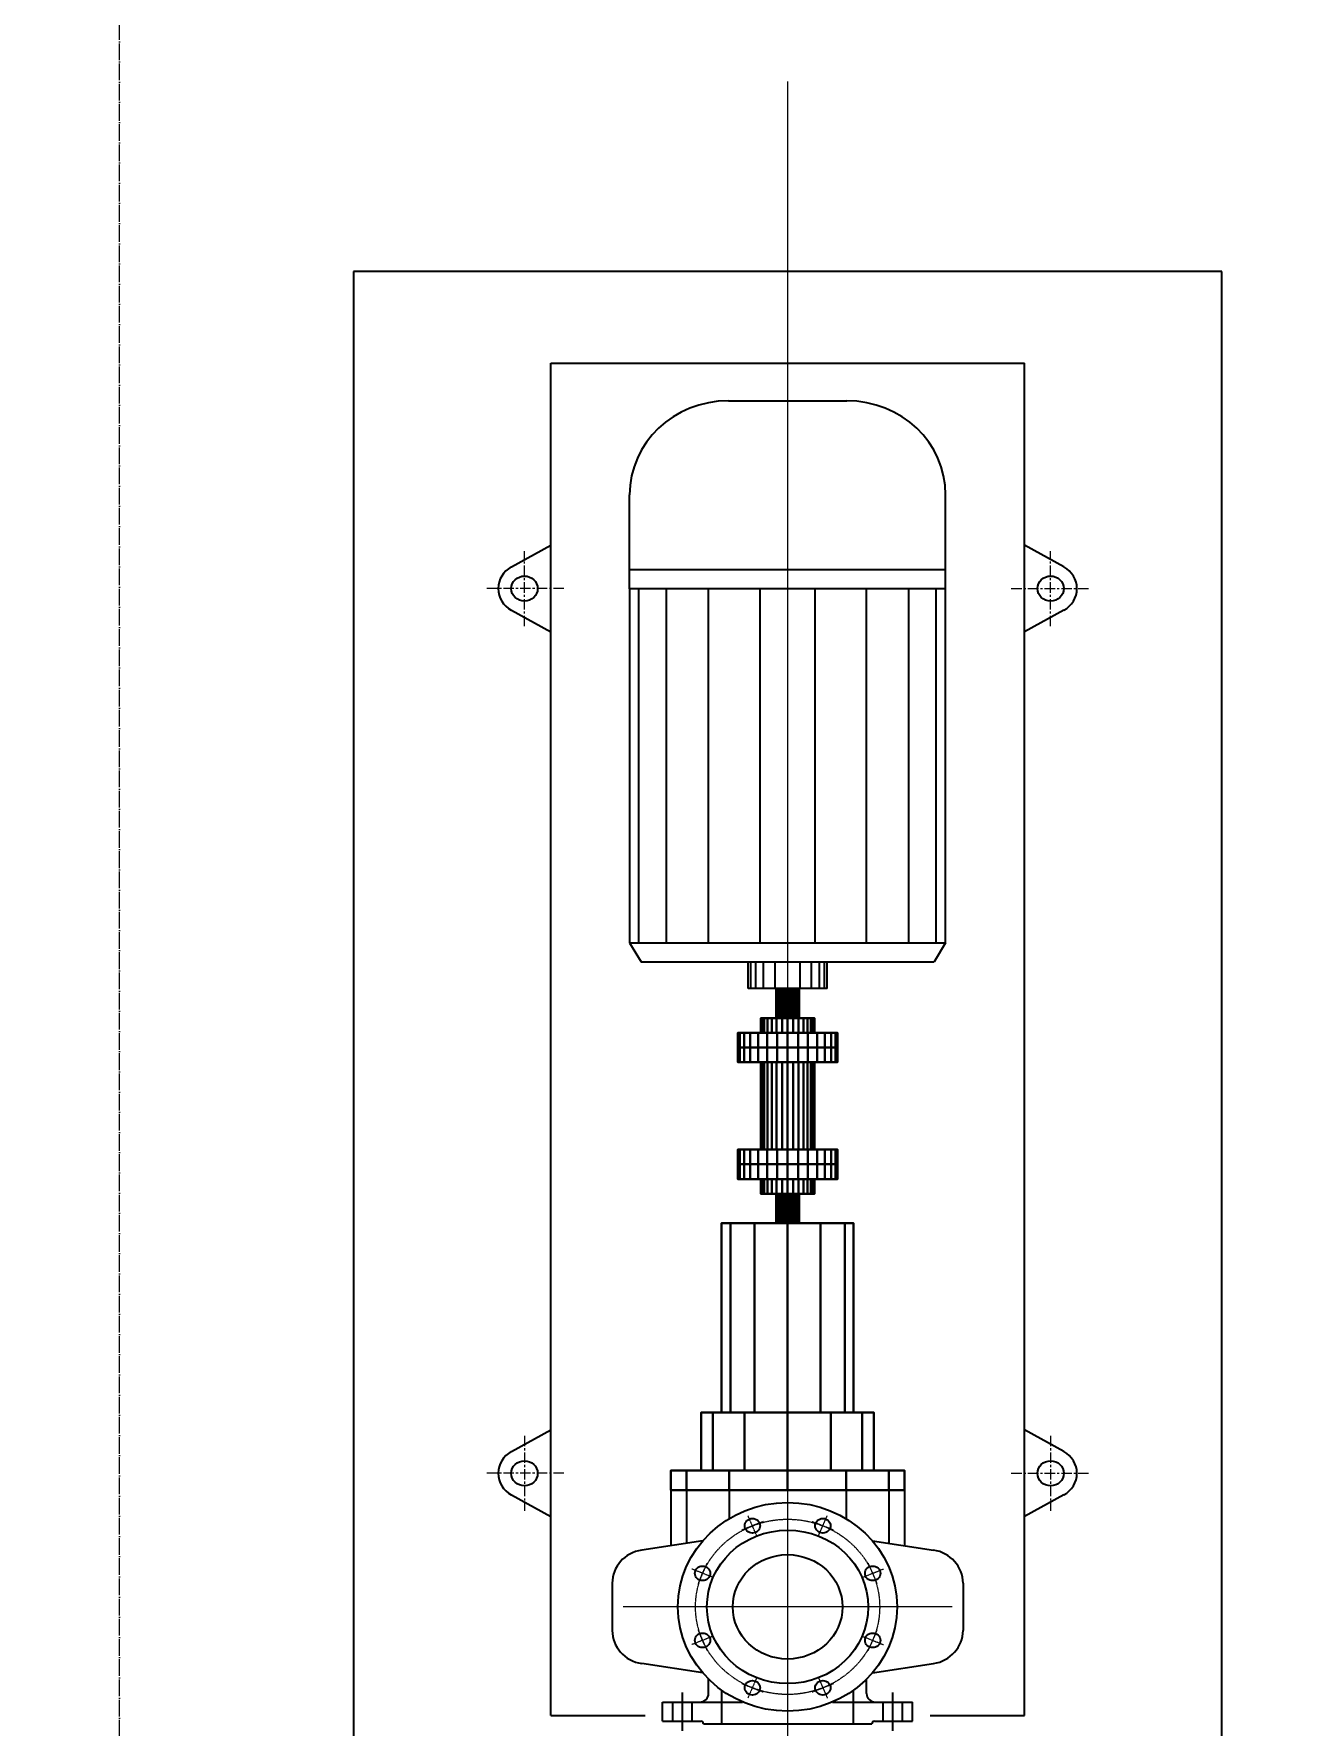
# Model space of a CAD drawing. Extents: x -12047294 to -5625356, y -1456591 to -622873.
# Drawn here: x -5760392 to -5758884, y -690928 to -688899 of the extents above; entities that cross this region are included whole.
import ezdxf

# ---------------------------------------------------------------- set-up
doc = ezdxf.new("R2010")
doc.units = 0
doc.header["$LTSCALE"] = 10
doc.header["$MEASUREMENT"] = 0
for name, pattern in [('CENTER', [2, 1.25, -0.25, 0.25, -0.25]), ('DASHDOT', [1, 0.5, -0.25, 0, -0.25]), ('DOTE', [2.42, 2, -0.2, 0.02, -0.2])]:
    doc.linetypes.add(name, pattern=pattern)
for name, color, linetype in [('A-TEXTROOM-报建', 210, 'Continuous'), ('DOTE', 9, 'DOTE'), ('M-W-EQUIP-MID', 156, 'DASHDOT')]:
    doc.layers.add(name, color=color, linetype=linetype)
doc.layers.add('M-W-EQUIP', color=156, linetype='Continuous', lineweight=35)

# ---------------------------------------------------------------- blocks, each defined once
blk = doc.blocks.new('A$C735E4828')
at = {"layer": 'M-W-EQUIP'}
for p, q in [((-3229.8, -1635.4), (-4269.8, -1635.4)), ((-4269.8, -1635.4), (-4269.8, -3455.4)), ((-3229.8, -3455.4), (-3229.8, -1635.4)), ((-4033.5, -1745.4), (-3466.2, -1745.4)), ((-4033.5, -3365.4), (-4033.5, -1745.4)), ((-3466.2, -3365.4), (-3466.2, -1745.4)), ((-3820.8, -1790.4), (-3678.8, -1790.4)), ((-3939.1, -2015.6), (-3939.1, -1903)), ((-3560.5, -2015.6), (-3560.5, -1903)), ((-4080.7, -1989.4), (-4033.5, -1963.4)), ((-3418.9, -1989.4), (-3466.2, -1963.4)), ((-3560.5, -1993.1), (-3939.1, -1993.1)), ((-3560.5, -2015.6), (-3939.1, -2015.6)), ((-3939.1, -2015.6), (-3939.1, -2440)), ((-3927.9, -2440), (-3927.9, -2015.6)), ((-3895, -2440), (-3895, -2015.6)), ((-3844.6, -2440), (-3844.6, -2015.6)), ((-3782.7, -2440), (-3782.7, -2015.6)), ((-3716.9, -2440), (-3716.9, -2015.6)), ((-3655.1, -2440), (-3655.1, -2015.6)), ((-3604.7, -2440), (-3604.7, -2015.6)), ((-3571.8, -2440), (-3571.8, -2015.6)), ((-3560.5, -2440), (-3560.5, -2015.6)), ((-4080.7, -2041.3), (-4033.5, -2067.3)), ((-3418.9, -2041.3), (-3466.2, -2067.3)), ((-3939.1, -2440), (-3560.5, -2440)), ((-3939.1, -2440), (-3925.2, -2462.5)), ((-3560.5, -2440), (-3574.4, -2462.5)), ((-3925.2, -2462.5), (-3574.4, -2462.5)), ((-3797.1, -2494.7), (-3797.1, -2462.5)), ((-3793.8, -2494.7), (-3793.8, -2462.5)), ((-3788, -2494.7), (-3788, -2462.5)), ((-3778.5, -2494.7), (-3778.5, -2462.5)), ((-3764.9, -2494.7), (-3764.9, -2462.5)), ((-3734.7, -2494.7), (-3734.7, -2462.5)), ((-3721.1, -2494.7), (-3721.1, -2462.5)), ((-3711.7, -2494.7), (-3711.7, -2462.5)), ((-3705.8, -2494.7), (-3705.8, -2462.5)), ((-3702.5, -2494.7), (-3702.5, -2462.5)), ((-3702.5, -2494.7), (-3797.1, -2494.7)), ((-4080.7, -3049.4), (-4033.5, -3023.4)), ((-3418.9, -3049.4), (-3466.2, -3023.4)), ((-4080.7, -3101.3), (-4033.5, -3127.3)), ((-3889.8, -3095.4), (-3889.8, -3162.1)), ((-3871, -3095.4), (-3871, -3159.2)), ((-3819.8, -3095.4), (-3819.8, -3129.6)), ((-3679.8, -3095.4), (-3679.8, -3129.6)), ((-3628.6, -3095.4), (-3628.6, -3159.2)), ((-3609.8, -3095.4), (-3609.8, -3162.1)), ((-3418.9, -3101.3), (-3466.2, -3127.3)), ((-3851.4, -3156.2), (-3924.6, -3167.4)), ((-3648.2, -3156.2), (-3575, -3167.4)), ((-3959.9, -3206.9), (-3959.9, -3263.8)), ((-3959.9, -3206.9), (-3959.9, -3263.8)), ((-3539.7, -3206.9), (-3539.7, -3263.8)), ((-3851.4, -3314.5), (-3924.6, -3303.3)), ((-3648.2, -3314.5), (-3575, -3303.3)), ((-3844.4, -3339.4), (-3844.4, -3322.1)), ((-3655.3, -3339.4), (-3655.3, -3322.1)), ((-3875.9, -3383.9), (-3875.9, -3337.9)), ((-3828.6, -3375.4), (-3828.6, -3335.4)), ((-3671, -3375.4), (-3671, -3335.4)), ((-3623.8, -3383.9), (-3623.8, -3337.9)), ((-4033.5, -3365.4), (-3920.5, -3365.4)), ((-3899.5, -3349.4), (-3803.7, -3349.4)), ((-3899.5, -3372.4), (-3899.5, -3349.4)), ((-3887.4, -3372.4), (-3887.4, -3349.4)), ((-3864.3, -3372.4), (-3864.3, -3349.4)), ((-3696, -3349.4), (-3600.1, -3349.4)), ((-3635.3, -3372.4), (-3635.3, -3349.4)), ((-3612.2, -3372.4), (-3612.2, -3349.4)), ((-3600.1, -3372.4), (-3600.1, -3349.4)), ((-3579.1, -3365.4), (-3466.2, -3365.4)), ((-3899.5, -3372.4), (-3853.8, -3372.4)), ((-3850.7, -3375.4), (-3649, -3375.4)), ((-3645.8, -3372.4), (-3600.1, -3372.4))]:
    blk.add_line(p, q, dxfattribs=at)
for centre, major_axis, start_param, end_param in [((-3820.8, -1903), (-118.3, 0), -1.570796, 0), ((-3678.8, -1903), (-118.3, 0), 3.141593, 4.712389), ((-4065, -2015.4), (31.5, 0), 2.094395, 4.18879), ((-4065, -2015.4), (-15.8, 0), 3.141593, 9.424778), ((-3434.7, -2015.4), (-15.8, 0), 3.141593, 9.424778), ((-3434.7, -2015.4), (31.5, 0), -1.047198, 1.047198), ((-4065, -3075.4), (31.5, 0), 2.094395, 4.18879), ((-4065, -3075.4), (-15.8, 0), 3.141593, 9.424778), ((-3434.7, -3075.4), (31.5, 0), -1.047198, 1.047198), ((-3749.8, -3235.4), (-131.3, 0), 3.141593, 9.424778), ((-3749.8, -3235.4), (-96.6, 0), 3.141593, 9.424778), ((-3792, -3138.3), (-9.19, 0), 3.141593, 9.424778), ((-3917.9, -3206.9), (-42, 0), -1.410876, 0), ((-3581.7, -3206.9), (42, 0), 0, 1.410876), ((-3917.9, -3263.8), (42, 0), 3.141593, 4.552468), ((-3581.7, -3263.8), (-42, 0), 1.730717, 3.141593), ((-3792, -3332.4), (-9.19, 0), 3.141593, 9.424778), ((-3854.9, -3339.4), (-10.5, 0), 1.570796, 3.141593), ((-3644.8, -3339.4), (10.5, 0), 3.141593, 4.712389), ((-3853.8, -3375.4), (3.15, 0), 0, 1.570796), ((-3645.8, -3375.4), (-3.15, 0), -1.570796, 0)]:
    blk.add_ellipse(centre, major_axis=major_axis, ratio=0.951923, start_param=start_param, end_param=end_param, dxfattribs=at)
for centre, major_axis in [((-3434.7, -3075.4), (15.8, 0)), ((-3707.6, -3138.3), (9.19, 0)), ((-3749.8, -3235.4), (65.7, 0)), ((-3851.7, -3195.2), (9.19, 0)), ((-3647.9, -3195.2), (9.19, 0)), ((-3851.7, -3275.5), (9.19, 0)), ((-3647.9, -3275.5), (9.19, 0)), ((-3707.6, -3332.4), (9.19, 0))]:
    blk.add_ellipse(centre, major_axis=major_axis, ratio=0.951923, dxfattribs=at)
for points in [[(-3761.7, -2494.7), (-3761.7, -2530), (-3763.5, -2530), (-3763.5, -2494.7)], [(-3763.5, -2494.7), (-3763.5, -2530), (-3762.9, -2530), (-3762.9, -2494.7)], [(-3762.9, -2494.7), (-3762.9, -2530), (-3760, -2530), (-3760, -2494.7)], [(-3757.9, -2494.7), (-3757.9, -2530), (-3761.7, -2530), (-3761.7, -2494.7)], [(-3760, -2494.7), (-3760, -2530), (-3755.4, -2530), (-3755.4, -2494.7)], [(-3752.7, -2494.7), (-3752.7, -2530), (-3757.9, -2530), (-3757.9, -2494.7)], [(-3755.4, -2494.7), (-3755.4, -2530), (-3749.8, -2530), (-3749.8, -2494.7)], [(-3747, -2494.7), (-3747, -2530), (-3752.7, -2530), (-3752.7, -2494.7)], [(-3749.8, -2494.7), (-3749.8, -2530), (-3744.2, -2530), (-3744.2, -2494.7)], [(-3741.7, -2494.7), (-3741.7, -2530), (-3747, -2530), (-3747, -2494.7)], [(-3744.2, -2494.7), (-3744.2, -2530), (-3739.6, -2530), (-3739.6, -2494.7)], [(-3737.9, -2494.7), (-3737.9, -2530), (-3741.7, -2530), (-3741.7, -2494.7)], [(-3739.6, -2494.7), (-3739.6, -2530), (-3736.7, -2530), (-3736.7, -2494.7)], [(-3736.1, -2494.7), (-3736.1, -2530), (-3737.9, -2530), (-3737.9, -2494.7)], [(-3736.7, -2494.7), (-3736.7, -2530), (-3736.1, -2530), (-3736.1, -2494.7)], [(-3777.8, -2530), (-3777.8, -2547.7), (-3781.9, -2547.7), (-3781.9, -2530)], [(-3781.9, -2530), (-3781.9, -2547.7), (-3780.5, -2547.7), (-3780.5, -2530)], [(-3761.7, -2530), (-3777.8, -2530), (-3781.9, -2530), (-3763.5, -2530)], [(-3763.5, -2530), (-3781.9, -2530), (-3780.5, -2530), (-3762.9, -2530)], [(-3780.5, -2530), (-3780.5, -2547.7), (-3773.8, -2547.7), (-3773.8, -2530)], [(-3762.9, -2530), (-3780.5, -2530), (-3773.8, -2530), (-3760, -2530)], [(-3768.8, -2530), (-3768.8, -2547.7), (-3777.8, -2547.7), (-3777.8, -2530)], [(-3757.9, -2530), (-3768.8, -2530), (-3777.8, -2530), (-3761.7, -2530)], [(-3773.8, -2530), (-3773.8, -2547.7), (-3763, -2547.7), (-3763, -2530)], [(-3760, -2530), (-3773.8, -2530), (-3763, -2530), (-3755.4, -2530)], [(-3756.5, -2530), (-3756.5, -2547.7), (-3768.8, -2547.7), (-3768.8, -2530)], [(-3752.7, -2530), (-3756.5, -2530), (-3768.8, -2530), (-3757.9, -2530)], [(-3763, -2530), (-3763, -2547.7), (-3749.8, -2547.7), (-3749.8, -2530)], [(-3755.4, -2530), (-3763, -2530), (-3749.8, -2530)], [(-3747, -2530), (-3743.1, -2530), (-3756.5, -2530), (-3752.7, -2530)], [(-3743.1, -2530), (-3743.1, -2547.7), (-3756.5, -2547.7), (-3756.5, -2530)], [(-3749.8, -2530), (-3749.8, -2530), (-3736.7, -2530), (-3744.2, -2530)], [(-3749.8, -2530), (-3749.8, -2547.7), (-3736.7, -2547.7), (-3736.7, -2530)], [(-3741.7, -2530), (-3730.8, -2530), (-3743.1, -2530), (-3747, -2530)], [(-3744.2, -2530), (-3736.7, -2530), (-3725.8, -2530), (-3739.6, -2530)], [(-3730.8, -2530), (-3730.8, -2547.7), (-3743.1, -2547.7), (-3743.1, -2530)], [(-3737.9, -2530), (-3721.8, -2530), (-3730.8, -2530), (-3741.7, -2530)], [(-3739.6, -2530), (-3725.8, -2530), (-3719.1, -2530), (-3736.7, -2530)], [(-3736.1, -2530), (-3717.7, -2530), (-3721.8, -2530), (-3737.9, -2530)], [(-3736.7, -2530), (-3719.1, -2530), (-3717.7, -2530), (-3736.1, -2530)], [(-3736.7, -2530), (-3736.7, -2547.7), (-3725.8, -2547.7), (-3725.8, -2530)], [(-3721.8, -2530), (-3721.8, -2547.7), (-3730.8, -2547.7), (-3730.8, -2530)], [(-3725.8, -2530), (-3725.8, -2547.7), (-3719.1, -2547.7), (-3719.1, -2530)], [(-3717.7, -2530), (-3717.7, -2547.7), (-3721.8, -2547.7), (-3721.8, -2530)], [(-3719.1, -2530), (-3719.1, -2547.7), (-3717.7, -2547.7), (-3717.7, -2530)], [(-3777.8, -2547.7), (-3801.9, -2547.7), (-3809.6, -2547.7), (-3781.9, -2547.7)], [(-3781.9, -2547.7), (-3809.6, -2547.7), (-3807, -2547.7), (-3780.5, -2547.7)], [(-3809.6, -2547.7), (-3809.6, -2565.4), (-3807, -2565.4), (-3807, -2547.7)], [(-3801.9, -2547.7), (-3801.9, -2565.4), (-3809.6, -2565.4), (-3809.6, -2547.7)], [(-3780.5, -2547.7), (-3807, -2547.7), (-3794.5, -2547.7), (-3773.8, -2547.7)], [(-3807, -2547.7), (-3807, -2565.4), (-3794.5, -2565.4), (-3794.5, -2547.7)], [(-3785.2, -2547.7), (-3785.2, -2565.4), (-3801.9, -2565.4), (-3801.9, -2547.7)], [(-3768.8, -2547.7), (-3785.2, -2547.7), (-3801.9, -2547.7), (-3777.8, -2547.7)], [(-3773.8, -2547.7), (-3794.5, -2547.7), (-3774.3, -2547.7), (-3763, -2547.7)], [(-3794.5, -2547.7), (-3794.5, -2565.4), (-3774.3, -2565.4), (-3774.3, -2547.7)], [(-3756.5, -2547.7), (-3762.3, -2547.7), (-3785.2, -2547.7), (-3768.8, -2547.7)], [(-3762.3, -2547.7), (-3762.3, -2565.4), (-3785.2, -2565.4), (-3785.2, -2547.7)], [(-3763, -2547.7), (-3774.3, -2547.7), (-3749.8, -2547.7)], [(-3774.3, -2547.7), (-3774.3, -2565.4), (-3749.8, -2565.4), (-3749.8, -2547.7)], [(-3743.1, -2547.7), (-3737.3, -2547.7), (-3762.3, -2547.7), (-3756.5, -2547.7)], [(-3737.3, -2547.7), (-3737.3, -2565.4), (-3762.3, -2565.4), (-3762.3, -2547.7)], [(-3749.8, -2547.7), (-3749.8, -2547.7), (-3725.4, -2547.7), (-3736.7, -2547.7)], [(-3749.8, -2547.7), (-3749.8, -2565.4), (-3725.4, -2565.4), (-3725.4, -2547.7)], [(-3730.8, -2547.7), (-3714.5, -2547.7), (-3737.3, -2547.7), (-3743.1, -2547.7)], [(-3714.5, -2547.7), (-3714.5, -2565.4), (-3737.3, -2565.4), (-3737.3, -2547.7)], [(-3736.7, -2547.7), (-3725.4, -2547.7), (-3705.1, -2547.7), (-3725.8, -2547.7)], [(-3721.8, -2547.7), (-3697.7, -2547.7), (-3714.5, -2547.7), (-3730.8, -2547.7)], [(-3725.8, -2547.7), (-3705.1, -2547.7), (-3692.6, -2547.7), (-3719.1, -2547.7)], [(-3725.4, -2547.7), (-3725.4, -2565.4), (-3705.1, -2565.4), (-3705.1, -2547.7)], [(-3717.7, -2547.7), (-3690, -2547.7), (-3697.7, -2547.7), (-3721.8, -2547.7)], [(-3719.1, -2547.7), (-3692.6, -2547.7), (-3690, -2547.7), (-3717.7, -2547.7)], [(-3697.7, -2547.7), (-3697.7, -2565.4), (-3714.5, -2565.4), (-3714.5, -2547.7)], [(-3705.1, -2547.7), (-3705.1, -2565.4), (-3692.6, -2565.4), (-3692.6, -2547.7)], [(-3690, -2547.7), (-3690, -2565.4), (-3697.7, -2565.4), (-3697.7, -2547.7)], [(-3692.6, -2547.7), (-3692.6, -2565.4), (-3690, -2565.4), (-3690, -2547.7)], [(-3809.6, -2565.4), (-3809.6, -2583), (-3807, -2583), (-3807, -2565.4)], [(-3801.9, -2565.4), (-3801.9, -2583), (-3809.6, -2583), (-3809.6, -2565.4)], [(-3807, -2565.4), (-3807, -2583), (-3794.5, -2583), (-3794.5, -2565.4)], [(-3785.2, -2565.4), (-3785.2, -2583), (-3801.9, -2583), (-3801.9, -2565.4)], [(-3794.5, -2565.4), (-3794.5, -2583), (-3774.3, -2583), (-3774.3, -2565.4)], [(-3762.3, -2565.4), (-3762.3, -2583), (-3785.2, -2583), (-3785.2, -2565.4)], [(-3774.3, -2565.4), (-3774.3, -2583), (-3749.8, -2583), (-3749.8, -2565.4)], [(-3737.3, -2565.4), (-3737.3, -2583), (-3762.3, -2583), (-3762.3, -2565.4)], [(-3749.8, -2565.4), (-3749.8, -2583), (-3725.4, -2583), (-3725.4, -2565.4)], [(-3714.5, -2565.4), (-3714.5, -2583), (-3737.3, -2583), (-3737.3, -2565.4)], [(-3725.4, -2565.4), (-3725.4, -2583), (-3705.1, -2583), (-3705.1, -2565.4)], [(-3697.7, -2565.4), (-3697.7, -2583), (-3714.5, -2583), (-3714.5, -2565.4)], [(-3705.1, -2565.4), (-3705.1, -2583), (-3692.6, -2583), (-3692.6, -2565.4)], [(-3690, -2565.4), (-3690, -2583), (-3697.7, -2583), (-3697.7, -2565.4)], [(-3692.6, -2565.4), (-3692.6, -2583), (-3690, -2583), (-3690, -2565.4)], [(-3801.9, -2583), (-3777.8, -2583), (-3781.9, -2583), (-3809.6, -2583)], [(-3809.6, -2583), (-3781.9, -2583), (-3780.5, -2583), (-3807, -2583)], [(-3807, -2583), (-3780.5, -2583), (-3773.8, -2583), (-3794.5, -2583)], [(-3785.2, -2583), (-3768.8, -2583), (-3777.8, -2583), (-3801.9, -2583)], [(-3794.5, -2583), (-3773.8, -2583), (-3763, -2583), (-3774.3, -2583)], [(-3762.3, -2583), (-3756.5, -2583), (-3768.8, -2583), (-3785.2, -2583)], [(-3777.8, -2583), (-3777.8, -2687.5), (-3781.9, -2687.5), (-3781.9, -2583)], [(-3781.9, -2583), (-3781.9, -2687.5), (-3780.5, -2687.5), (-3780.5, -2583)], [(-3780.5, -2583), (-3780.5, -2687.5), (-3773.8, -2687.5), (-3773.8, -2583)], [(-3768.8, -2583), (-3768.8, -2687.5), (-3777.8, -2687.5), (-3777.8, -2583)], [(-3774.3, -2583), (-3763, -2583), (-3749.8, -2583)], [(-3773.8, -2583), (-3773.8, -2687.5), (-3763, -2687.5), (-3763, -2583)], [(-3756.5, -2583), (-3756.5, -2687.5), (-3768.8, -2687.5), (-3768.8, -2583)], [(-3763, -2583), (-3763, -2687.5), (-3749.8, -2687.5), (-3749.8, -2583)], [(-3737.3, -2583), (-3743.1, -2583), (-3756.5, -2583), (-3762.3, -2583)], [(-3743.1, -2583), (-3743.1, -2687.5), (-3756.5, -2687.5), (-3756.5, -2583)], [(-3749.8, -2583), (-3749.8, -2583), (-3736.7, -2583), (-3725.4, -2583)], [(-3749.8, -2583), (-3749.8, -2687.5), (-3736.7, -2687.5), (-3736.7, -2583)], [(-3730.8, -2583), (-3730.8, -2687.5), (-3743.1, -2687.5), (-3743.1, -2583)], [(-3714.5, -2583), (-3730.8, -2583), (-3743.1, -2583), (-3737.3, -2583)], [(-3725.4, -2583), (-3736.7, -2583), (-3725.8, -2583), (-3705.1, -2583)], [(-3736.7, -2583), (-3736.7, -2687.5), (-3725.8, -2687.5), (-3725.8, -2583)], [(-3697.7, -2583), (-3721.8, -2583), (-3730.8, -2583), (-3714.5, -2583)], [(-3721.8, -2583), (-3721.8, -2687.5), (-3730.8, -2687.5), (-3730.8, -2583)], [(-3705.1, -2583), (-3725.8, -2583), (-3719.1, -2583), (-3692.6, -2583)], [(-3725.8, -2583), (-3725.8, -2687.5), (-3719.1, -2687.5), (-3719.1, -2583)], [(-3690, -2583), (-3717.7, -2583), (-3721.8, -2583), (-3697.7, -2583)], [(-3717.7, -2583), (-3717.7, -2687.5), (-3721.8, -2687.5), (-3721.8, -2583)], [(-3692.6, -2583), (-3719.1, -2583), (-3717.7, -2583), (-3690, -2583)], [(-3719.1, -2583), (-3719.1, -2687.5), (-3717.7, -2687.5), (-3717.7, -2583)], [(-3781.9, -2687.5), (-3809.6, -2687.5), (-3807, -2687.5), (-3780.5, -2687.5)], [(-3777.8, -2687.5), (-3801.9, -2687.5), (-3809.6, -2687.5), (-3781.9, -2687.5)], [(-3809.6, -2687.5), (-3809.6, -2705.2), (-3807, -2705.2), (-3807, -2687.5)], [(-3801.9, -2687.5), (-3801.9, -2705.2), (-3809.6, -2705.2), (-3809.6, -2687.5)], [(-3780.5, -2687.5), (-3807, -2687.5), (-3794.5, -2687.5), (-3773.8, -2687.5)], [(-3807, -2687.5), (-3807, -2705.2), (-3794.5, -2705.2), (-3794.5, -2687.5)], [(-3785.2, -2687.5), (-3785.2, -2705.2), (-3801.9, -2705.2), (-3801.9, -2687.5)], [(-3768.8, -2687.5), (-3785.2, -2687.5), (-3801.9, -2687.5), (-3777.8, -2687.5)], [(-3773.8, -2687.5), (-3794.5, -2687.5), (-3774.3, -2687.5), (-3763, -2687.5)], [(-3794.5, -2687.5), (-3794.5, -2705.2), (-3774.3, -2705.2), (-3774.3, -2687.5)], [(-3756.5, -2687.5), (-3762.3, -2687.5), (-3785.2, -2687.5), (-3768.8, -2687.5)], [(-3762.3, -2687.5), (-3762.3, -2705.2), (-3785.2, -2705.2), (-3785.2, -2687.5)], [(-3763, -2687.5), (-3774.3, -2687.5), (-3749.8, -2687.5)], [(-3774.3, -2687.5), (-3774.3, -2705.2), (-3749.8, -2705.2), (-3749.8, -2687.5)], [(-3743.1, -2687.5), (-3737.3, -2687.5), (-3762.3, -2687.5), (-3756.5, -2687.5)], [(-3737.3, -2687.5), (-3737.3, -2705.2), (-3762.3, -2705.2), (-3762.3, -2687.5)], [(-3749.8, -2687.5), (-3749.8, -2687.5), (-3725.4, -2687.5), (-3736.7, -2687.5)], [(-3749.8, -2687.5), (-3749.8, -2705.2), (-3725.4, -2705.2), (-3725.4, -2687.5)], [(-3730.8, -2687.5), (-3714.5, -2687.5), (-3737.3, -2687.5), (-3743.1, -2687.5)], [(-3714.5, -2687.5), (-3714.5, -2705.2), (-3737.3, -2705.2), (-3737.3, -2687.5)], [(-3736.7, -2687.5), (-3725.4, -2687.5), (-3705.1, -2687.5), (-3725.8, -2687.5)], [(-3721.8, -2687.5), (-3697.7, -2687.5), (-3714.5, -2687.5), (-3730.8, -2687.5)], [(-3725.8, -2687.5), (-3705.1, -2687.5), (-3692.6, -2687.5), (-3719.1, -2687.5)], [(-3725.4, -2687.5), (-3725.4, -2705.2), (-3705.1, -2705.2), (-3705.1, -2687.5)], [(-3717.7, -2687.5), (-3690, -2687.5), (-3697.7, -2687.5), (-3721.8, -2687.5)], [(-3719.1, -2687.5), (-3692.6, -2687.5), (-3690, -2687.5), (-3717.7, -2687.5)], [(-3697.7, -2687.5), (-3697.7, -2705.2), (-3714.5, -2705.2), (-3714.5, -2687.5)], [(-3705.1, -2687.5), (-3705.1, -2705.2), (-3692.6, -2705.2), (-3692.6, -2687.5)], [(-3690, -2687.5), (-3690, -2705.2), (-3697.7, -2705.2), (-3697.7, -2687.5)], [(-3692.6, -2687.5), (-3692.6, -2705.2), (-3690, -2705.2), (-3690, -2687.5)], [(-3809.6, -2705.2), (-3809.6, -2722.8), (-3807, -2722.8), (-3807, -2705.2)], [(-3801.9, -2705.2), (-3801.9, -2722.8), (-3809.6, -2722.8), (-3809.6, -2705.2)], [(-3807, -2705.2), (-3807, -2722.8), (-3794.5, -2722.8), (-3794.5, -2705.2)], [(-3785.2, -2705.2), (-3785.2, -2722.8), (-3801.9, -2722.8), (-3801.9, -2705.2)], [(-3794.5, -2705.2), (-3794.5, -2722.8), (-3774.3, -2722.8), (-3774.3, -2705.2)], [(-3762.3, -2705.2), (-3762.3, -2722.8), (-3785.2, -2722.8), (-3785.2, -2705.2)], [(-3774.3, -2705.2), (-3774.3, -2722.8), (-3749.8, -2722.8), (-3749.8, -2705.2)], [(-3737.3, -2705.2), (-3737.3, -2722.8), (-3762.3, -2722.8), (-3762.3, -2705.2)], [(-3749.8, -2705.2), (-3749.8, -2722.8), (-3725.4, -2722.8), (-3725.4, -2705.2)], [(-3714.5, -2705.2), (-3714.5, -2722.8), (-3737.3, -2722.8), (-3737.3, -2705.2)], [(-3725.4, -2705.2), (-3725.4, -2722.8), (-3705.1, -2722.8), (-3705.1, -2705.2)], [(-3697.7, -2705.2), (-3697.7, -2722.8), (-3714.5, -2722.8), (-3714.5, -2705.2)], [(-3705.1, -2705.2), (-3705.1, -2722.8), (-3692.6, -2722.8), (-3692.6, -2705.2)], [(-3690, -2705.2), (-3690, -2722.8), (-3697.7, -2722.8), (-3697.7, -2705.2)], [(-3692.6, -2705.2), (-3692.6, -2722.8), (-3690, -2722.8), (-3690, -2705.2)], [(-3809.6, -2722.8), (-3781.9, -2722.8), (-3780.5, -2722.8), (-3807, -2722.8)], [(-3801.9, -2722.8), (-3777.8, -2722.8), (-3781.9, -2722.8), (-3809.6, -2722.8)], [(-3807, -2722.8), (-3780.5, -2722.8), (-3773.8, -2722.8), (-3794.5, -2722.8)], [(-3785.2, -2722.8), (-3768.8, -2722.8), (-3777.8, -2722.8), (-3801.9, -2722.8)], [(-3794.5, -2722.8), (-3773.8, -2722.8), (-3763, -2722.8), (-3774.3, -2722.8)], [(-3762.3, -2722.8), (-3756.5, -2722.8), (-3768.8, -2722.8), (-3785.2, -2722.8)], [(-3777.8, -2722.8), (-3777.8, -2740.5), (-3781.9, -2740.5), (-3781.9, -2722.8)], [(-3781.9, -2722.8), (-3781.9, -2740.5), (-3780.5, -2740.5), (-3780.5, -2722.8)], [(-3780.5, -2722.8), (-3780.5, -2740.5), (-3773.8, -2740.5), (-3773.8, -2722.8)], [(-3768.8, -2722.8), (-3768.8, -2740.5), (-3777.8, -2740.5), (-3777.8, -2722.8)], [(-3774.3, -2722.8), (-3763, -2722.8), (-3749.8, -2722.8)], [(-3773.8, -2722.8), (-3773.8, -2740.5), (-3763, -2740.5), (-3763, -2722.8)], [(-3756.5, -2722.8), (-3756.5, -2740.5), (-3768.8, -2740.5), (-3768.8, -2722.8)], [(-3763, -2722.8), (-3763, -2740.5), (-3749.8, -2740.5), (-3749.8, -2722.8)], [(-3737.3, -2722.8), (-3743.1, -2722.8), (-3756.5, -2722.8), (-3762.3, -2722.8)], [(-3743.1, -2722.8), (-3743.1, -2740.5), (-3756.5, -2740.5), (-3756.5, -2722.8)], [(-3749.8, -2722.8), (-3749.8, -2722.8), (-3736.7, -2722.8), (-3725.4, -2722.8)], [(-3749.8, -2722.8), (-3749.8, -2740.5), (-3736.7, -2740.5), (-3736.7, -2722.8)], [(-3714.5, -2722.8), (-3730.8, -2722.8), (-3743.1, -2722.8), (-3737.3, -2722.8)], [(-3730.8, -2722.8), (-3730.8, -2740.5), (-3743.1, -2740.5), (-3743.1, -2722.8)], [(-3725.4, -2722.8), (-3736.7, -2722.8), (-3725.8, -2722.8), (-3705.1, -2722.8)], [(-3736.7, -2722.8), (-3736.7, -2740.5), (-3725.8, -2740.5), (-3725.8, -2722.8)], [(-3697.7, -2722.8), (-3721.8, -2722.8), (-3730.8, -2722.8), (-3714.5, -2722.8)], [(-3721.8, -2722.8), (-3721.8, -2740.5), (-3730.8, -2740.5), (-3730.8, -2722.8)], [(-3705.1, -2722.8), (-3725.8, -2722.8), (-3719.1, -2722.8), (-3692.6, -2722.8)], [(-3725.8, -2722.8), (-3725.8, -2740.5), (-3719.1, -2740.5), (-3719.1, -2722.8)], [(-3690, -2722.8), (-3717.7, -2722.8), (-3721.8, -2722.8), (-3697.7, -2722.8)], [(-3717.7, -2722.8), (-3717.7, -2740.5), (-3721.8, -2740.5), (-3721.8, -2722.8)], [(-3692.6, -2722.8), (-3719.1, -2722.8), (-3717.7, -2722.8), (-3690, -2722.8)], [(-3719.1, -2722.8), (-3719.1, -2740.5), (-3717.7, -2740.5), (-3717.7, -2722.8)], [(-3781.9, -2740.5), (-3763.5, -2740.5), (-3762.9, -2740.5), (-3780.5, -2740.5)], [(-3777.8, -2740.5), (-3761.7, -2740.5), (-3763.5, -2740.5), (-3781.9, -2740.5)], [(-3780.5, -2740.5), (-3762.9, -2740.5), (-3760, -2740.5), (-3773.8, -2740.5)], [(-3768.8, -2740.5), (-3757.9, -2740.5), (-3761.7, -2740.5), (-3777.8, -2740.5)], [(-3773.8, -2740.5), (-3760, -2740.5), (-3755.4, -2740.5), (-3763, -2740.5)], [(-3756.5, -2740.5), (-3752.7, -2740.5), (-3757.9, -2740.5), (-3768.8, -2740.5)], [(-3761.7, -2740.5), (-3761.7, -2775.8), (-3763.5, -2775.8), (-3763.5, -2740.5)], [(-3763.5, -2740.5), (-3763.5, -2775.8), (-3762.9, -2775.8), (-3762.9, -2740.5)], [(-3763, -2740.5), (-3755.4, -2740.5), (-3749.8, -2740.5)], [(-3762.9, -2740.5), (-3762.9, -2775.8), (-3760, -2775.8), (-3760, -2740.5)], [(-3757.9, -2740.5), (-3757.9, -2775.8), (-3761.7, -2775.8), (-3761.7, -2740.5)], [(-3760, -2740.5), (-3760, -2775.8), (-3755.4, -2775.8), (-3755.4, -2740.5)], [(-3752.7, -2740.5), (-3752.7, -2775.8), (-3757.9, -2775.8), (-3757.9, -2740.5)], [(-3743.1, -2740.5), (-3747, -2740.5), (-3752.7, -2740.5), (-3756.5, -2740.5)], [(-3755.4, -2740.5), (-3755.4, -2775.8), (-3749.8, -2775.8), (-3749.8, -2740.5)], [(-3747, -2740.5), (-3747, -2775.8), (-3752.7, -2775.8), (-3752.7, -2740.5)], [(-3749.8, -2740.5), (-3749.8, -2775.8), (-3744.2, -2775.8), (-3744.2, -2740.5)], [(-3749.8, -2740.5), (-3749.8, -2740.5), (-3744.2, -2740.5), (-3736.7, -2740.5)], [(-3741.7, -2740.5), (-3741.7, -2775.8), (-3747, -2775.8), (-3747, -2740.5)], [(-3730.8, -2740.5), (-3741.7, -2740.5), (-3747, -2740.5), (-3743.1, -2740.5)], [(-3736.7, -2740.5), (-3744.2, -2740.5), (-3739.6, -2740.5), (-3725.8, -2740.5)], [(-3744.2, -2740.5), (-3744.2, -2775.8), (-3739.6, -2775.8), (-3739.6, -2740.5)], [(-3721.8, -2740.5), (-3737.9, -2740.5), (-3741.7, -2740.5), (-3730.8, -2740.5)], [(-3737.9, -2740.5), (-3737.9, -2775.8), (-3741.7, -2775.8), (-3741.7, -2740.5)], [(-3739.6, -2740.5), (-3739.6, -2775.8), (-3736.7, -2775.8), (-3736.7, -2740.5)], [(-3725.8, -2740.5), (-3739.6, -2740.5), (-3736.7, -2740.5), (-3719.1, -2740.5)], [(-3717.7, -2740.5), (-3736.1, -2740.5), (-3737.9, -2740.5), (-3721.8, -2740.5)], [(-3736.1, -2740.5), (-3736.1, -2775.8), (-3737.9, -2775.8), (-3737.9, -2740.5)], [(-3719.1, -2740.5), (-3736.7, -2740.5), (-3736.1, -2740.5), (-3717.7, -2740.5)], [(-3736.7, -2740.5), (-3736.7, -2775.8), (-3736.1, -2775.8), (-3736.1, -2740.5)], [(-3828.8, -2775.8), (-3828.8, -3002.5), (-3818.3, -3002.5), (-3818.3, -2775.8)], [(-3818.3, -2775.8), (-3818.3, -3002.5), (-3828.8, -3002.5), (-3828.8, -2775.8)], [(-3767.9, -2775.8), (-3828.8, -2775.8), (-3818.3, -2775.8), (-3765.5, -2775.8)], [(-3765.5, -2775.8), (-3818.3, -2775.8), (-3828.8, -2775.8), (-3767.9, -2775.8)], [(-3818.3, -2775.8), (-3818.3, -3002.5), (-3789.3, -3002.5), (-3789.3, -2775.8)], [(-3789.3, -2775.8), (-3789.3, -3002.5), (-3818.3, -3002.5), (-3818.3, -2775.8)], [(-3758.9, -2775.8), (-3789.3, -2775.8), (-3818.3, -2775.8), (-3765.5, -2775.8)], [(-3765.5, -2775.8), (-3818.3, -2775.8), (-3789.3, -2775.8), (-3758.9, -2775.8)], [(-3789.3, -2775.8), (-3789.3, -3002.5), (-3749.8, -3002.5), (-3749.8, -2775.8)], [(-3749.8, -2775.8), (-3749.8, -3002.5), (-3789.3, -3002.5), (-3789.3, -2775.8)], [(-3749.8, -2775.8), (-3749.8, -2775.8), (-3789.3, -2775.8), (-3758.9, -2775.8)], [(-3758.9, -2775.8), (-3789.3, -2775.8), (-3749.8, -2775.8)], [(-3740.8, -2775.8), (-3710.3, -2775.8), (-3749.8, -2775.8)], [(-3749.8, -2775.8), (-3749.8, -2775.8), (-3710.3, -2775.8), (-3740.8, -2775.8)], [(-3749.8, -2775.8), (-3749.8, -3002.5), (-3710.3, -3002.5), (-3710.3, -2775.8)], [(-3710.3, -2775.8), (-3710.3, -3002.5), (-3749.8, -3002.5), (-3749.8, -2775.8)], [(-3734.2, -2775.8), (-3681.4, -2775.8), (-3710.3, -2775.8), (-3740.8, -2775.8)], [(-3740.8, -2775.8), (-3710.3, -2775.8), (-3681.4, -2775.8), (-3734.2, -2775.8)], [(-3734.2, -2775.8), (-3681.4, -2775.8), (-3670.8, -2775.8), (-3731.7, -2775.8)], [(-3731.7, -2775.8), (-3670.8, -2775.8), (-3681.4, -2775.8), (-3734.2, -2775.8)], [(-3710.3, -2775.8), (-3710.3, -3002.5), (-3681.4, -3002.5), (-3681.4, -2775.8)], [(-3681.4, -2775.8), (-3681.4, -3002.5), (-3710.3, -3002.5), (-3710.3, -2775.8)], [(-3681.4, -2775.8), (-3681.4, -3002.5), (-3670.8, -3002.5), (-3670.8, -2775.8)], [(-3670.8, -2775.8), (-3670.8, -3002.5), (-3681.4, -3002.5), (-3681.4, -2775.8)], [(-3828.8, -3002.5), (-3853.2, -3002.5), (-3839.4, -3002.5), (-3818.3, -3002.5)], [(-3818.3, -3002.5), (-3839.4, -3002.5), (-3853.2, -3002.5), (-3828.8, -3002.5)], [(-3853.2, -3002.5), (-3853.2, -3072.1), (-3839.4, -3072.1), (-3839.4, -3002.5)], [(-3839.4, -3002.5), (-3839.4, -3072.1), (-3853.2, -3072.1), (-3853.2, -3002.5)], [(-3801.5, -3002.5), (-3801.5, -3072.1), (-3839.4, -3072.1), (-3839.4, -3002.5)], [(-3789.3, -3002.5), (-3801.5, -3002.5), (-3839.4, -3002.5), (-3818.3, -3002.5)], [(-3839.4, -3002.5), (-3839.4, -3072.1), (-3801.5, -3072.1), (-3801.5, -3002.5)], [(-3818.3, -3002.5), (-3839.4, -3002.5), (-3801.5, -3002.5), (-3789.3, -3002.5)], [(-3749.8, -3002.5), (-3749.8, -3072.1), (-3801.5, -3072.1), (-3801.5, -3002.5)], [(-3749.8, -3002.5), (-3749.8, -3002.5), (-3801.5, -3002.5), (-3789.3, -3002.5)], [(-3789.3, -3002.5), (-3801.5, -3002.5), (-3749.8, -3002.5)], [(-3801.5, -3002.5), (-3801.5, -3072.1), (-3749.8, -3072.1), (-3749.8, -3002.5)], [(-3698.1, -3002.5), (-3698.1, -3072.1), (-3749.8, -3072.1), (-3749.8, -3002.5)], [(-3710.3, -3002.5), (-3698.1, -3002.5), (-3749.8, -3002.5)], [(-3749.8, -3002.5), (-3749.8, -3072.1), (-3698.1, -3072.1), (-3698.1, -3002.5)], [(-3749.8, -3002.5), (-3749.8, -3002.5), (-3698.1, -3002.5), (-3710.3, -3002.5)], [(-3681.4, -3002.5), (-3660.3, -3002.5), (-3698.1, -3002.5), (-3710.3, -3002.5)], [(-3710.3, -3002.5), (-3698.1, -3002.5), (-3660.3, -3002.5), (-3681.4, -3002.5)], [(-3660.3, -3002.5), (-3660.3, -3072.1), (-3698.1, -3072.1), (-3698.1, -3002.5)], [(-3698.1, -3002.5), (-3698.1, -3072.1), (-3660.3, -3072.1), (-3660.3, -3002.5)], [(-3681.4, -3002.5), (-3660.3, -3002.5), (-3646.4, -3002.5), (-3670.8, -3002.5)], [(-3670.8, -3002.5), (-3646.4, -3002.5), (-3660.3, -3002.5), (-3681.4, -3002.5)], [(-3660.3, -3002.5), (-3660.3, -3072.1), (-3646.4, -3072.1), (-3646.4, -3002.5)], [(-3646.4, -3002.5), (-3646.4, -3072.1), (-3660.3, -3072.1), (-3660.3, -3002.5)], [(-3889.8, -3072.1), (-3889.8, -3095.4), (-3871, -3095.4), (-3871, -3072.1)], [(-3871, -3072.1), (-3871, -3095.4), (-3889.8, -3095.4), (-3889.8, -3072.1)], [(-3853.2, -3072.1), (-3889.8, -3072.1), (-3871, -3072.1), (-3839.4, -3072.1)], [(-3839.4, -3072.1), (-3871, -3072.1), (-3889.8, -3072.1), (-3853.2, -3072.1)], [(-3801.5, -3072.1), (-3819.8, -3072.1), (-3871, -3072.1), (-3839.4, -3072.1)], [(-3839.4, -3072.1), (-3871, -3072.1), (-3819.8, -3072.1), (-3801.5, -3072.1)], [(-3819.8, -3072.1), (-3819.8, -3095.4), (-3871, -3095.4), (-3871, -3072.1)], [(-3871, -3072.1), (-3871, -3095.4), (-3819.8, -3095.4), (-3819.8, -3072.1)], [(-3749.8, -3072.1), (-3749.8, -3095.4), (-3819.8, -3095.4), (-3819.8, -3072.1)], [(-3819.8, -3072.1), (-3819.8, -3095.4), (-3749.8, -3095.4), (-3749.8, -3072.1)], [(-3749.8, -3072.1), (-3749.8, -3072.1), (-3819.8, -3072.1), (-3801.5, -3072.1)], [(-3801.5, -3072.1), (-3819.8, -3072.1), (-3749.8, -3072.1)], [(-3698.1, -3072.1), (-3679.8, -3072.1), (-3749.8, -3072.1)], [(-3749.8, -3072.1), (-3749.8, -3072.1), (-3679.8, -3072.1), (-3698.1, -3072.1)], [(-3679.8, -3072.1), (-3679.8, -3095.4), (-3749.8, -3095.4), (-3749.8, -3072.1)], [(-3749.8, -3072.1), (-3749.8, -3095.4), (-3679.8, -3095.4), (-3679.8, -3072.1)], [(-3660.3, -3072.1), (-3628.6, -3072.1), (-3679.8, -3072.1), (-3698.1, -3072.1)], [(-3698.1, -3072.1), (-3679.8, -3072.1), (-3628.6, -3072.1), (-3660.3, -3072.1)], [(-3628.6, -3072.1), (-3628.6, -3095.4), (-3679.8, -3095.4), (-3679.8, -3072.1)], [(-3679.8, -3072.1), (-3679.8, -3095.4), (-3628.6, -3095.4), (-3628.6, -3072.1)], [(-3660.3, -3072.1), (-3628.6, -3072.1), (-3609.8, -3072.1), (-3646.4, -3072.1)], [(-3646.4, -3072.1), (-3609.8, -3072.1), (-3628.6, -3072.1), (-3660.3, -3072.1)], [(-3628.6, -3072.1), (-3628.6, -3095.4), (-3609.8, -3095.4), (-3609.8, -3072.1)], [(-3609.8, -3072.1), (-3609.8, -3095.4), (-3628.6, -3095.4), (-3628.6, -3072.1)]]:
    blk.add_3dface(points, dxfattribs=at)
at = {"layer": 'M-W-EQUIP-MID', "linetype": 'CENTER', "ltscale": 0.05}
for p, q in [((-3749.8, -1407.9), (-3749.8, -3682.9)), ((-3779.2, -3133.3), (-3804.8, -3143.4)), ((-3786.7, -3150.5), (-3797.3, -3126.2)), ((-3694.8, -3143.4), (-3720.4, -3133.3)), ((-3712.9, -3150.5), (-3702.3, -3126.2)), ((-3846.4, -3183), (-3857, -3207.4)), ((-3642.6, -3207.4), (-3653.2, -3183)), ((-3838.9, -3200.2), (-3864.5, -3190.1)), ((-3660.7, -3200.2), (-3635.1, -3190.1)), ((-3552.8, -3235.4), (-3946.8, -3235.4)), ((-3857, -3263.3), (-3846.4, -3287.7)), ((-3653.2, -3287.7), (-3642.6, -3263.3)), ((-3838.9, -3270.5), (-3864.5, -3280.6)), ((-3660.7, -3270.5), (-3635.1, -3280.6)), ((-3786.7, -3320.2), (-3797.3, -3344.6)), ((-3712.9, -3320.2), (-3702.3, -3344.6)), ((-3804.8, -3327.3), (-3779.2, -3337.4)), ((-3720.4, -3337.4), (-3694.8, -3327.3))]:
    blk.add_line(p, q, dxfattribs=at)
at = {"layer": 'M-W-EQUIP-MID', "linetype": 'CENTER'}
for p, q in [((-4065, -2060.4), (-4065, -1970.4)), ((-3434.7, -2060.4), (-3434.7, -1970.4)), ((-4017.7, -2015.4), (-4112.2, -2015.4)), ((-3481.9, -2015.4), (-3387.4, -2015.4)), ((-4065, -3030.4), (-4065, -3120.4)), ((-3434.7, -3030.4), (-3434.7, -3120.4)), ((-4017.7, -3075.4), (-4112.2, -3075.4)), ((-3481.9, -3075.4), (-3387.4, -3075.4))]:
    blk.add_line(p, q, dxfattribs=at)
at = {"layer": 'M-W-EQUIP-MID', "linetype": 'CENTER', "ltscale": 0.05}
blk.add_ellipse((-3749.8, -3235.4), major_axis=(-110.3, 0), ratio=0.951923, start_param=3.141593, end_param=9.424778, dxfattribs=at)

msp = doc.modelspace()

# ---------------------------------------------------------------- hatches: boundary and pattern name
at = {"layer": 'A-TEXTROOM-报建'}
h = msp.add_hatch(dxfattribs=at)
h.set_pattern_fill('ANSI31', color=156, scale=300)
h.set_pattern_definition([(45, (6459.6, 7e-09), (-336.759605, 336.759605), [])])
edge = h.paths.add_edge_path(flags=16)
edge.add_arc((-5789890.1, -733372.9), 19800.3, 180.00002, 210.33182)
edge.add_line((-5806980, -743372.1), (-5798690.9, -743375))
edge.add_arc((-5798679.1, -768354), 24979, 71.82959, 90.02715, ccw=False)
edge.add_arc((-5798679.1, -768354), 24979, 46.40636, 71.82959, ccw=False)
edge.add_arc((-5761511.4, -729209.4), 29000, 226.55073, 235.72344)
edge.add_line((-5777843.9, -753173), (-5734626.5, -753172.4))
edge.add_line((-5734626.5, -753172.4), (-5734626.6, -742573))
edge.add_line((-5734626.6, -742573), (-5724090.3, -742573.2))
edge.add_line((-5724090.3, -742573.2), (-5724090.3, -706873))
edge.add_line((-5724090.3, -706873), (-5715090.4, -706873))
edge.add_line((-5715090.4, -706873), (-5715090.4, -697848.9))
edge.add_arc((-5806750.6, -701974.8), 91753, 2.577338, 4.963321)
edge.add_arc((-5757072.8, -697881.8), 41908, 5.26452, 17.9861)
edge.add_arc((-5817479.3, -718426.1), 105710, 18.467251, 21.437185)
edge.add_arc((-5747882, -689052.2), 30252, 17.82622, 40.55905)
edge.add_arc((-5746701.1, -686704.3), 27846.7, 38.4683, 72.82075)
edge.add_arc((-5793741.7, -821555.8), 170652.4, 71.1042, 72.756978)
edge.add_line((-5743156, -658573.2), (-5782091.3, -658573.2))
edge.add_line((-5782091.3, -658573.2), (-5782091.3, -664172.9))
edge.add_line((-5782091.3, -664172.9), (-5804290.4, -664172.9))
edge.add_line((-5804290.4, -664172.9), (-5804290.4, -680572.8))
edge.add_line((-5804290.4, -680572.8), (-5809690.4, -680572.8))
edge.add_line((-5809690.4, -680572.8), (-5809690.4, -733372.9))
h.paths.add_polyline_path([(-5821993.3, -644043.7), (-5678940.3, -644043.7), (-5678940.3, -767193.7), (-5821993.3, -767193.7)])

# ---------------------------------------------------------------- linework, layer by layer
at = {"layer": 'DOTE', "linetype": 'DOTE'}
msp.add_line((-5760289.7, -756448.6), (-5760289.7, -655372.8), dxfattribs=at)

# ---------------------------------------------------------------- block references
msp.add_blockref('A$C735E4828', (-5755739.7, -687548.4))

doc.saveas('drawing.dxf')
